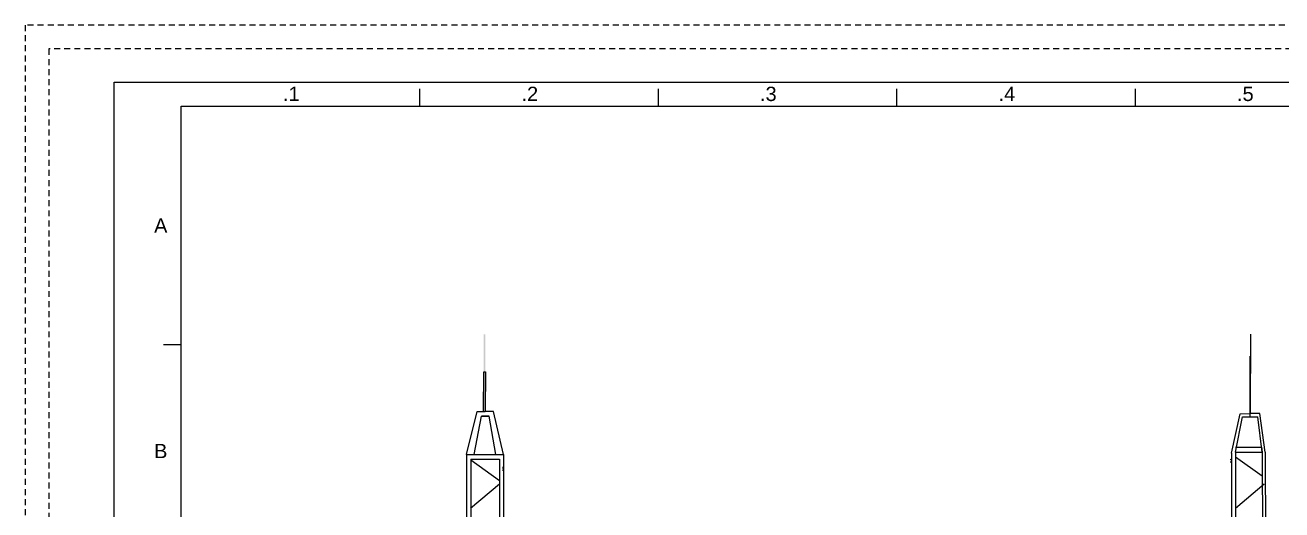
# Model space of a CAD drawing. Header units: inches. Extents: x 20.3 to 71.4, y 4.5 to 37.9.
# Drawn here: x 20.33 to 50.76, y 26.18 to 37.92 of the extents above; entities that cross this region are included whole.
import ezdxf
from ezdxf.enums import TextEntityAlignment as Align

# ---------------------------------------------------------------- set-up
doc = ezdxf.new("R2010")
doc.units = ezdxf.units.IN
doc.header["$MEASUREMENT"] = 0
doc.linetypes.add('DASHED', pattern=[0.75, 0.5, -0.25])
doc.linetypes.add('HIDDEN', pattern=[0.375, 0.25, -0.125])
for name, color, linetype in [('COTAS', 4, 'Continuous'), ('DIM', 2, 'Continuous'), ('referencia', 2, 'Continuous'), ('ROTULO', 7, 'Continuous')]:
    doc.layers.add(name, color=color, linetype=linetype)
doc.styles.add('SANSSERIF', font='sas_____.pfb')

# ---------------------------------------------------------------- blocks, each defined once
blk = doc.blocks.new('MA')
at = {"layer": 'COTAS', "linetype": 'HIDDEN'}
for p, q in [((55.6, 85.935), (-2.28, 85.935)), ((55.6, -2.425), (55.6, 85.935)), ((54.6, 84.935), (-1.28, 84.935)), ((54.6, -1.425), (54.6, 84.935))]:
    blk.add_line(p, q, dxfattribs=at)

msp = doc.modelspace()

# ---------------------------------------------------------------- hatches: boundary and pattern name
at = {"layer": 'referencia'}
h = msp.add_hatch(color=256, dxfattribs=at)
h.dxf.hatch_style = 1
h.paths.add_polyline_path([(31.47427, 30.42908), (31.43495, 30.42921), (31.42848, 28.56091), (31.4678, 28.56091)])

# ---------------------------------------------------------------- linework, layer by layer
at = {"color": 2}
for p, q in [((22.48513, 36.5354), (69.9664, 36.5354)), ((22.48513, 5.80543), (22.48513, 36.5354)), ((31.90818, 27.22136), (31.90828, 27.21161)), ((31.90912, 27.12869), (31.90924, 27.11712))]:
    msp.add_line(p, q, dxfattribs=at)
for p, q in [((29.87881, 36.37826), (29.87881, 35.95777)), ((35.65512, 36.37826), (35.65512, 35.95777)), ((41.43143, 36.37826), (41.43143, 35.95777)), ((47.20774, 36.37826), (47.20774, 35.95777)), ((23.682, 30.18146), (24.1025, 30.18146))]:
    msp.add_line(p, q)
at = {"color": 1}
for p, q in [((24.1025, 35.95777), (69.38877, 35.95777)), ((24.1025, 6.38306), (24.1025, 35.95777))]:
    msp.add_line(p, q, dxfattribs=at)
at = {"color": 2, "linetype": 'DASHED'}
for p, q in [((31.90912, 27.12869), (31.90828, 27.21161)), ((31.90855, 27.18456), (31.90886, 27.15392)), ((31.90935, 27.22256), (31.91054, 27.22257)), ((31.91042, 27.23347), (31.91173, 27.10506)), ((31.91043, 27.11595), (31.91162, 27.11596)), ((31.9116, 27.23467), (31.91278, 27.23468)), ((31.91264, 27.24877), (31.91425, 27.08981)), ((31.91292, 27.10388), (31.91411, 27.1039))]:
    msp.add_line(p, q, dxfattribs=at)
at = {"color": 2}
for centre, start, end in [((49.51997, 27.41939), 252.329705, 303.702541), ((31.90155, 27.22278), 237.459927, 288.832763), ((31.90264, 27.11557), 72.329705, 123.702541), ((49.52106, 27.31218), 57.459927, 108.832763)]:
    msp.add_arc(centre, 0.02112, start, end, dxfattribs=at)
at = {"color": 2, "linetype": 'DASHED'}
for centre, radius, start, end in [((31.90936, 27.22138), 0.00118, 90.581234, 180.581234), ((31.91042, 27.11713), 0.00118, 180.581234, 270.581234), ((31.91161, 27.23349), 0.00118, 90.581234, 180.581234), ((31.91291, 27.10507), 0.00118, 180.581234, 270.581234), ((31.91738, 27.24882), 0.00474, 83.863317, 180.581234), ((31.91899, 27.08986), 0.00474, 180.581234, 277.299151)]:
    msp.add_arc(centre, radius, start, end, dxfattribs=at)
at = {"layer": 'DIM'}
for p, q in [((31.01625, 27.51826), (31.01407, 15.27789)), ((31.01625, 27.51826), (31.91625, 27.51826)), ((31.11829, 27.40469), (31.11611, 15.27789)), ((31.11829, 27.40469), (31.81421, 27.40469)), ((31.81421, 27.40469), (31.81203, 15.27789)), ((31.91625, 27.51826), (31.91407, 15.27789)), ((49.54192, 27.54951), (49.53973, 15.27772)), ((49.64177, 27.57618), (50.28319, 27.57323)), ((49.64177, 27.57618), (49.64177, 15.27772)), ((49.64177, 27.46133), (50.28572, 27.00082)), ((49.64396, 27.69646), (50.2717, 27.69646)), ((50.28319, 27.57323), (50.33769, 15.27772)), ((50.3568, 27.57618), (50.43973, 15.27772)), ((31.11829, 27.38764), (31.81421, 26.88996)), ((31.81203, 26.80199), (31.11611, 26.20799)), ((50.33769, 26.80182), (49.64177, 26.20783))]:
    msp.add_line(p, q, dxfattribs=at)
at = {"layer": 'referencia'}
for p, q in [((49.99993, 30.43649), (49.99545, 28.50945)), ((49.99465, 28.42923), (49.99975, 29.9006)), ((31.42848, 28.56091), (31.43495, 29.52324)), ((31.43495, 29.52324), (31.47427, 29.5231)), ((31.47427, 29.5231), (31.4678, 28.56091)), ((31.01625, 27.51826), (31.27812, 28.56042)), ((31.20103, 27.51826), (31.3764, 28.44823)), ((31.27812, 28.56042), (31.4678, 28.56091)), ((31.3764, 28.44823), (31.5624, 28.44701)), ((31.5624, 28.44701), (31.3764, 28.44823)), ((31.67183, 28.55771), (31.4678, 28.56091)), ((31.72516, 27.51826), (31.5624, 28.44701)), ((31.91625, 27.51826), (31.67183, 28.55771)), ((49.54192, 27.54951), (49.75691, 28.50194)), ((49.64177, 27.57618), (49.81089, 28.42923)), ((49.75691, 28.50194), (49.99346, 28.50946)), ((49.81089, 28.42923), (50.1784, 28.42923)), ((50.22692, 28.50832), (49.99346, 28.50946)), ((50.28319, 27.57323), (50.1784, 28.42923)), ((50.3568, 27.57618), (50.22692, 28.50832)), ((50.27156, 27.69789), (50.2833, 27.572))]:
    msp.add_line(p, q, dxfattribs=at)

# ---------------------------------------------------------------- block references
at = {"layer": 'COTAS', "xscale": 0.5776310013106911, "yscale": 0.5776310013106911, "zscale": 0.5776310013106911, "rotation": 90}
msp.add_blockref('MA', (69.9664, 5.80543), dxfattribs=at)

# ---------------------------------------------------------------- texts
at = {"layer": 'ROTULO', "color": 4, "style": 'SANSSERIF'}
for s, height, p in [('.1', 0.346579, (26.77357, 36.0824)), ('.2', 0.346579, (32.54988, 36.0824)), ('.3', 0.346579, (38.32619, 36.0824)), ('.4', 0.346579, (44.1025, 36.0824)), ('.5', 0.346579, (49.87881, 36.0824)), ('A', 0.34658, (23.61238, 32.8902)), ('B', 0.34658, (23.61238, 27.42818))]:
    msp.add_text(s, height=height, dxfattribs=at).set_placement(p, align=Align.CENTER)

doc.saveas('drawing.dxf')
